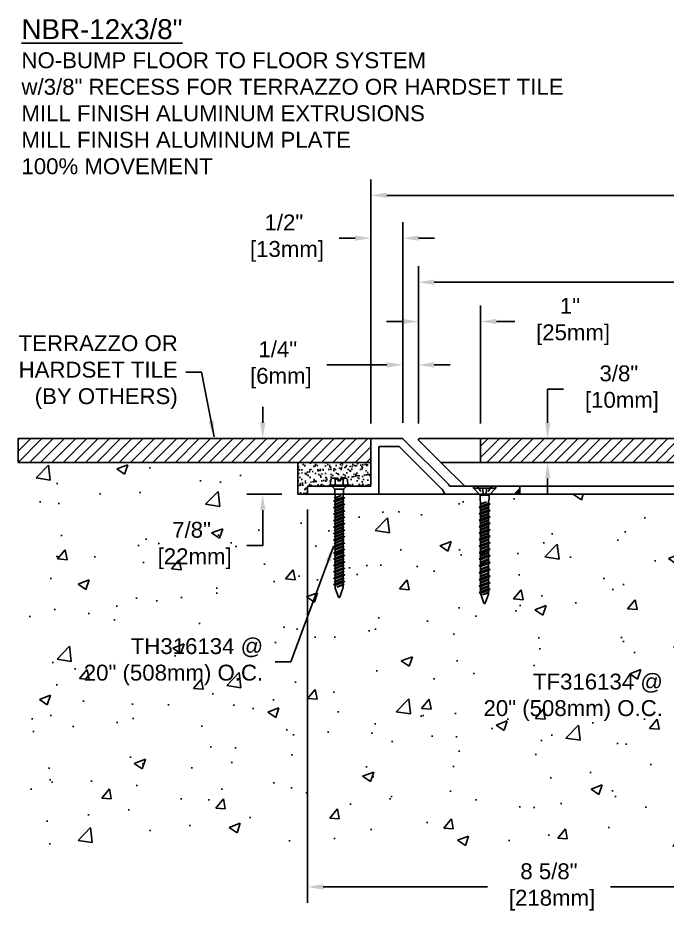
# Model space of a CAD drawing. Header units: inches. Extents: x -24.6 to 65.3, y 0.1 to 14.3.
# Drawn here: x -24.62 to -14.4, y 0.06 to 14.31 of the extents above; entities that cross this region are included whole.
import ezdxf

# ---------------------------------------------------------------- set-up
doc = ezdxf.new("R2010")
doc.units = ezdxf.units.IN
doc.header["$MEASUREMENT"] = 0
doc.linetypes.add('DASHED', pattern=[0.75, 0.5, -0.25])
for name, color, linetype in [('Anchors', 4, 'Continuous'), ('Conditions', 1, 'Continuous'), ('Dimensions', 3, 'Continuous'), ('TEXT', 2, 'Continuous')]:
    doc.layers.add(name, color=color, linetype=linetype)
doc.styles.add('ARIAL', font='arial.ttf')
doc.dimstyles.new('Arial', dxfattribs={"dimtxt": 0.25, "dimasz": 0.25, "dimexe": 0.25, "dimexo": 0.25, "dimgap": 0.25, "dimtad": 0, "dimtih": 1, "dimtoh": 1, "dimdec": 4, "dimzin": 3, "dimdsep": 46, "dimlunit": 4, "dimtxsty": 'ARIAL', "dimcen": 0.25, "dimadec": 0, "dimazin": 0, "dimtfac": 1, "dimtdec": 4, "dimtofl": 0, "dimtmove": 0, "dimatfit": 3, "dimfxl": 0, "dimfrac": 2, "dimtolj": 1, "dimtzin": 0, "dimarcsym": 0})

# ---------------------------------------------------------------- blocks, each defined once
blk = doc.blocks.new('*D18')
at = {"layer": 'Defpoints', "color": 0}
for p in [(-18.575, 10.847), (-18.575, 7.694), (-19.075, 7.684)]:
    blk.add_point(p, dxfattribs=at)
at = {"layer": 'Dimensions', "color": 0, "lineweight": -2}
for p, q in [((-19.075, 7.934), (-19.075, 11.097)), ((-18.575, 7.944), (-18.575, 11.097)), ((-19.325, 10.847), (-19.575, 10.847)), ((-18.325, 10.847), (-18.075, 10.847))]:
    blk.add_line(p, q, dxfattribs=at)
at = {"layer": 'Dimensions', "color": 0}
for points in [[(-19.325, 10.888), (-19.325, 10.805), (-19.075, 10.847)], [(-18.325, 10.888), (-18.325, 10.805), (-18.575, 10.847)]]:
    blk.add_solid(points, dxfattribs=at)
at = {"layer": 'Dimensions', "color": 0, "insert": (-20.444, 10.847), "char_height": 0.25, "attachment_point": 5, "style": 'ARIAL'}
blk.add_mtext('\\A1;1/2"\\P [13mm]', dxfattribs=at)
blk = doc.blocks.new('*D20')
at = {"layer": 'Defpoints', "color": 0}
for p in [(-19.075, 7.694), (-20.777, 6.819), (-20.225, 6.819)]:
    blk.add_point(p, dxfattribs=at)
at = {"layer": 'Dimensions', "color": 0, "lineweight": -2}
for p, q in [((-20.777, 7.944), (-20.777, 8.194)), ((-19.325, 7.694), (-21.027, 7.694)), ((-20.475, 6.819), (-21.027, 6.819)), ((-20.777, 6.569), (-20.777, 6.014)), ((-20.777, 6.014), (-21.027, 6.014))]:
    blk.add_line(p, q, dxfattribs=at)
at = {"layer": 'Dimensions', "color": 0}
for points in [[(-20.818, 7.944), (-20.735, 7.944), (-20.777, 7.694)], [(-20.818, 6.569), (-20.735, 6.569), (-20.777, 6.819)]]:
    blk.add_solid(points, dxfattribs=at)
at = {"layer": 'Dimensions', "color": 0, "insert": (-21.896, 6.014), "char_height": 0.25, "attachment_point": 5, "style": 'ARIAL'}
blk.add_mtext('\\A1;7/8"\\P [22mm]', dxfattribs=at)
blk = doc.blocks.new('*D21')
at = {"layer": 'Defpoints', "color": 0}
for p in [(-17.35, 7.694), (-16.295, 7.694), (-17.307, 7.319)]:
    blk.add_point(p, dxfattribs=at)
at = {"layer": 'Dimensions', "color": 0, "lineweight": -2}
for p, q in [((-16.295, 7.944), (-16.295, 8.474)), ((-16.295, 8.474), (-16.045, 8.474)), ((-17.1, 7.694), (-16.045, 7.694)), ((-17.057, 7.319), (-16.045, 7.319)), ((-16.295, 7.069), (-16.295, 6.819))]:
    blk.add_line(p, q, dxfattribs=at)
at = {"layer": 'Dimensions', "color": 0}
for points in [[(-16.336, 7.944), (-16.253, 7.944), (-16.295, 7.694)], [(-16.336, 7.069), (-16.253, 7.069), (-16.295, 7.319)]]:
    blk.add_solid(points, dxfattribs=at)
at = {"layer": 'Dimensions', "color": 0, "insert": (-15.175, 8.474), "char_height": 0.25, "attachment_point": 5, "style": 'ARIAL'}
blk.add_mtext('\\A1;3/8"\\P [10mm]', dxfattribs=at)
blk = doc.blocks.new('*D22')
at = {"layer": 'Defpoints', "color": 0}
for p in [(8.124, 11.519), (-19.075, 7.684), (8.124, 7.684)]:
    blk.add_point(p, dxfattribs=at)
at = {"layer": 'Dimensions', "color": 0, "lineweight": -2}
for p, q in [((-19.075, 7.934), (-19.075, 11.769)), ((8.124, 7.934), (8.124, 11.769)), ((-18.825, 11.519), (-6.448, 11.519)), ((7.874, 11.519), (-4.502, 11.519))]:
    blk.add_line(p, q, dxfattribs=at)
at = {"layer": 'Dimensions', "color": 0}
for points in [[(-18.825, 11.561), (-18.825, 11.477), (-19.075, 11.519)], [(7.874, 11.561), (7.874, 11.477), (8.124, 11.519)]]:
    blk.add_solid(points, dxfattribs=at)
at = {"layer": 'Dimensions', "color": 0, "insert": (-5.475, 11.519), "char_height": 0.25, "attachment_point": 5, "style": 'ARIAL'}
blk.add_mtext('\\A1;2\'-3 3/16"\\P [691mm]', dxfattribs=at)
blk = doc.blocks.new('A$C63CB1885')
for p, q in [((-0.176, 0), (-0.175, 0.018)), ((-0.176, 0), (0.176, 0)), ((-0.176, 0), (-0.07, -0.113)), ((-0.163, 0.029), (0.163, 0.029)), ((0.07, -0.113), (0.176, 0)), ((0.176, 0), (0.175, 0.018)), ((-0.07, -0.113), (0.07, -0.113)), ((-0.07, -0.113), (-0.07, -0.18)), ((0.07, -0.113), (0.07, -0.18)), ((-0.086, -0.302), (0.086, -0.251)), ((-0.074, -0.251), (0.032, -0.215)), ((-0.074, -0.251), (-0.062, -0.245)), ((-0.074, -0.251), (-0.062, -0.257)), ((-0.069, -0.189), (-0.063, -0.215)), ((-0.062, -0.245), (0.032, -0.215)), ((0.032, -0.215), (-0.062, -0.257)), ((-0.062, -0.225), (-0.062, -0.245)), ((0.062, -0.238), (-0.062, -0.289)), ((-0.062, -0.257), (-0.062, -0.289)), ((0.062, -0.264), (-0.062, -0.315)), ((0.062, -0.225), (0.062, -0.238)), ((0.086, -0.251), (0.062, -0.238)), ((0.086, -0.251), (0.062, -0.264)), ((0.062, -0.264), (0.062, -0.296)), ((0.069, -0.189), (0.063, -0.215)), ((-0.086, -0.302), (-0.062, -0.289)), ((-0.086, -0.302), (-0.062, -0.315)), ((-0.086, -0.403), (0.086, -0.353)), ((-0.086, -0.403), (-0.062, -0.391)), ((-0.086, -0.403), (-0.062, -0.416)), ((-0.074, -0.353), (0.074, -0.302)), ((-0.074, -0.353), (-0.062, -0.346)), ((-0.074, -0.353), (-0.062, -0.359)), ((-0.074, -0.454), (0.074, -0.403)), ((-0.062, -0.346), (0.062, -0.296)), ((0.062, -0.308), (-0.062, -0.359)), ((-0.062, -0.315), (-0.062, -0.346)), ((0.062, -0.34), (-0.062, -0.391)), ((-0.062, -0.359), (-0.062, -0.391)), ((0.062, -0.366), (-0.062, -0.416)), ((-0.062, -0.448), (0.062, -0.397)), ((0.062, -0.41), (-0.062, -0.46)), ((-0.062, -0.416), (-0.062, -0.448)), ((0.074, -0.302), (0.062, -0.296)), ((0.074, -0.302), (0.062, -0.308)), ((0.062, -0.308), (0.062, -0.34)), ((0.086, -0.353), (0.062, -0.34)), ((0.086, -0.353), (0.062, -0.366)), ((0.062, -0.366), (0.062, -0.397)), ((0.074, -0.403), (0.062, -0.397)), ((0.074, -0.403), (0.062, -0.41)), ((0.062, -0.41), (0.062, -0.441)), ((-0.086, -0.505), (0.086, -0.454)), ((-0.086, -0.505), (-0.062, -0.492)), ((-0.086, -0.505), (-0.062, -0.518)), ((-0.086, -0.607), (0.086, -0.556)), ((-0.074, -0.454), (-0.062, -0.448)), ((-0.074, -0.454), (-0.062, -0.46)), ((-0.074, -0.556), (0.074, -0.505)), ((-0.074, -0.556), (-0.062, -0.55)), ((-0.074, -0.556), (-0.062, -0.562)), ((0.062, -0.441), (-0.062, -0.492)), ((-0.062, -0.46), (-0.062, -0.492)), ((0.062, -0.467), (-0.062, -0.518)), ((-0.062, -0.55), (0.062, -0.499)), ((0.062, -0.511), (-0.062, -0.562)), ((-0.062, -0.518), (-0.062, -0.55)), ((0.062, -0.543), (-0.062, -0.594)), ((-0.062, -0.562), (-0.062, -0.594)), ((0.062, -0.569), (-0.062, -0.619)), ((0.086, -0.454), (0.062, -0.441)), ((0.086, -0.454), (0.062, -0.467)), ((0.062, -0.467), (0.062, -0.499)), ((0.074, -0.505), (0.062, -0.499)), ((0.074, -0.505), (0.062, -0.511)), ((0.062, -0.511), (0.062, -0.543)), ((0.086, -0.556), (0.062, -0.543)), ((0.086, -0.556), (0.062, -0.569)), ((0.062, -0.569), (0.062, -0.6)), ((-0.086, -0.607), (-0.062, -0.594)), ((-0.086, -0.607), (-0.062, -0.619)), ((-0.086, -0.708), (0.086, -0.657)), ((-0.086, -0.708), (-0.062, -0.695)), ((-0.086, -0.708), (-0.062, -0.721)), ((-0.074, -0.657), (0.074, -0.607)), ((-0.074, -0.657), (-0.062, -0.651)), ((-0.074, -0.657), (-0.062, -0.664)), ((-0.074, -0.759), (0.074, -0.708)), ((-0.062, -0.651), (0.062, -0.6)), ((0.062, -0.613), (-0.062, -0.664)), ((-0.062, -0.619), (-0.062, -0.651)), ((0.062, -0.644), (-0.062, -0.695)), ((-0.062, -0.664), (-0.062, -0.695)), ((0.062, -0.67), (-0.062, -0.721)), ((-0.062, -0.753), (0.062, -0.702)), ((0.074, -0.607), (0.062, -0.6)), ((0.074, -0.607), (0.062, -0.613)), ((0.062, -0.613), (0.062, -0.644)), ((0.086, -0.657), (0.062, -0.644)), ((0.086, -0.657), (0.062, -0.67)), ((0.062, -0.67), (0.062, -0.702)), ((0.074, -0.708), (0.062, -0.702)), ((0.074, -0.708), (0.062, -0.714)), ((-0.086, -0.81), (0.086, -0.759)), ((-0.086, -0.81), (-0.062, -0.797)), ((-0.086, -0.81), (-0.062, -0.823)), ((-0.074, -0.759), (-0.062, -0.753)), ((-0.074, -0.759), (-0.062, -0.765)), ((-0.074, -0.86), (0.074, -0.81)), ((-0.074, -0.86), (-0.062, -0.854)), ((0.062, -0.714), (-0.062, -0.765)), ((-0.062, -0.721), (-0.062, -0.753)), ((0.062, -0.746), (-0.062, -0.797)), ((-0.062, -0.765), (-0.062, -0.797)), ((0.062, -0.772), (-0.062, -0.823)), ((-0.062, -0.854), (0.062, -0.804)), ((0.062, -0.816), (-0.062, -0.867)), ((-0.062, -0.823), (-0.062, -0.854)), ((0.062, -0.848), (-0.062, -0.898)), ((0.062, -0.714), (0.062, -0.746)), ((0.086, -0.759), (0.062, -0.746)), ((0.086, -0.759), (0.062, -0.772)), ((0.062, -0.772), (0.062, -0.804)), ((0.074, -0.81), (0.062, -0.804)), ((0.074, -0.81), (0.062, -0.816)), ((0.062, -0.816), (0.062, -0.848)), ((0.086, -0.86), (0.062, -0.848)), ((-0.086, -0.911), (0.086, -0.86)), ((-0.086, -0.911), (-0.062, -0.898)), ((-0.086, -0.911), (-0.062, -0.924)), ((-0.086, -1.013), (0.086, -0.962)), ((-0.074, -0.86), (-0.062, -0.867)), ((-0.074, -0.962), (0.074, -0.911)), ((-0.074, -0.962), (-0.062, -0.956)), ((-0.074, -0.962), (-0.062, -0.968)), ((-0.062, -0.867), (-0.062, -0.898)), ((0.062, -0.873), (-0.062, -0.924)), ((-0.062, -0.956), (0.062, -0.905)), ((0.062, -0.917), (-0.062, -0.968)), ((-0.062, -0.924), (-0.062, -0.956)), ((0.062, -0.949), (-0.062, -1)), ((-0.062, -0.968), (-0.062, -1)), ((0.062, -0.975), (-0.062, -1.026)), ((0.086, -0.86), (0.062, -0.873)), ((0.062, -0.873), (0.062, -0.905)), ((0.074, -0.911), (0.062, -0.905)), ((0.074, -0.911), (0.062, -0.917)), ((0.062, -0.917), (0.062, -0.949)), ((0.086, -0.962), (0.062, -0.949)), ((0.086, -0.962), (0.062, -0.975)), ((0.062, -0.975), (0.062, -1.007)), ((-0.086, -1.013), (-0.062, -1)), ((-0.086, -1.013), (-0.062, -1.026)), ((-0.086, -1.114), (0.086, -1.064)), ((-0.086, -1.114), (-0.062, -1.101)), ((-0.086, -1.114), (-0.062, -1.127)), ((-0.074, -1.064), (0.074, -1.013)), ((-0.074, -1.064), (-0.062, -1.057)), ((-0.074, -1.064), (-0.062, -1.07)), ((-0.074, -1.171), (0.074, -1.121)), ((-0.062, -1.057), (0.062, -1.007)), ((0.062, -1.019), (-0.062, -1.07)), ((-0.062, -1.026), (-0.062, -1.057)), ((0.062, -1.051), (-0.062, -1.101)), ((-0.062, -1.07), (-0.062, -1.101)), ((0.062, -1.077), (-0.062, -1.127)), ((-0.062, -1.165), (0.062, -1.115)), ((0.062, -1.127), (-0.062, -1.178)), ((-0.062, -1.127), (-0.062, -1.165)), ((0.074, -1.013), (0.062, -1.007)), ((0.074, -1.013), (0.062, -1.019)), ((0.062, -1.019), (0.062, -1.051)), ((0.086, -1.064), (0.062, -1.051)), ((0.086, -1.064), (0.062, -1.077)), ((0.062, -1.077), (0.062, -1.115)), ((0.074, -1.121), (0.062, -1.115)), ((0.074, -1.121), (0.062, -1.127)), ((0.062, -1.127), (0.062, -1.159)), ((-0.086, -1.222), (0.086, -1.171)), ((-0.086, -1.222), (-0.062, -1.209)), ((-0.086, -1.222), (-0.062, -1.235)), ((-0.086, -1.332), (0.086, -1.282)), ((-0.074, -1.171), (-0.062, -1.165)), ((-0.074, -1.171), (-0.062, -1.178)), ((-0.074, -1.282), (0.074, -1.231)), ((-0.074, -1.282), (-0.062, -1.275)), ((-0.074, -1.282), (-0.062, -1.288)), ((0.062, -1.159), (-0.062, -1.209)), ((-0.062, -1.178), (-0.062, -1.209)), ((0.062, -1.184), (-0.062, -1.235)), ((-0.062, -1.275), (0.062, -1.225)), ((-0.062, -1.235), (-0.062, -1.275)), ((0.062, -1.237), (-0.062, -1.288)), ((0.062, -1.269), (-0.062, -1.319)), ((0.086, -1.171), (0.062, -1.159)), ((0.086, -1.171), (0.062, -1.184)), ((0.062, -1.184), (0.062, -1.225)), ((0.074, -1.231), (0.062, -1.225)), ((0.074, -1.231), (0.062, -1.237)), ((0.062, -1.237), (0.062, -1.269)), ((0.086, -1.282), (0.062, -1.269)), ((0.086, -1.282), (0.062, -1.295)), ((-0.086, -1.332), (-0.062, -1.319)), ((-0.086, -1.332), (-0.062, -1.345)), ((-0.086, -1.438), (0.086, -1.387)), ((-0.074, -1.387), (0.074, -1.336)), ((-0.074, -1.387), (-0.062, -1.381)), ((-0.074, -1.387), (-0.062, -1.393)), ((-0.062, -1.288), (-0.062, -1.319)), ((0.062, -1.295), (-0.062, -1.345)), ((-0.062, -1.381), (0.062, -1.33)), ((0.062, -1.343), (-0.062, -1.393)), ((-0.062, -1.345), (-0.062, -1.381)), ((0.062, -1.374), (-0.062, -1.425)), ((-0.062, -1.393), (-0.062, -1.425)), ((0.062, -1.4), (-0.062, -1.451)), ((0.062, -1.295), (0.062, -1.33)), ((0.074, -1.336), (0.062, -1.33)), ((0.074, -1.336), (0.062, -1.343)), ((0.062, -1.343), (0.062, -1.374)), ((0.086, -1.387), (0.062, -1.374)), ((0.086, -1.387), (0.062, -1.4)), ((0.062, -1.4), (0.062, -1.433)), ((-0.086, -1.438), (-0.062, -1.425)), ((-0.086, -1.438), (-0.062, -1.451)), ((-0.086, -1.54), (0.086, -1.489)), ((-0.086, -1.54), (-0.062, -1.527)), ((-0.086, -1.54), (-0.062, -1.553)), ((-0.074, -1.489), (0.074, -1.439)), ((-0.074, -1.489), (-0.062, -1.483)), ((-0.074, -1.489), (-0.062, -1.496)), ((-0.074, -1.592), (0.074, -1.541)), ((-0.062, -1.483), (0.062, -1.433)), ((0.062, -1.445), (-0.062, -1.496)), ((-0.062, -1.451), (-0.062, -1.483)), ((0.062, -1.477), (-0.062, -1.527)), ((-0.062, -1.496), (-0.062, -1.527)), ((0.062, -1.502), (-0.062, -1.553)), ((-0.062, -1.586), (0.062, -1.535)), ((0.062, -1.547), (-0.062, -1.598)), ((-0.062, -1.553), (-0.062, -1.586)), ((0.074, -1.439), (0.062, -1.433)), ((0.074, -1.439), (0.062, -1.445)), ((0.062, -1.445), (0.062, -1.477)), ((0.086, -1.489), (0.062, -1.477)), ((0.086, -1.489), (0.062, -1.502)), ((0.062, -1.502), (0.062, -1.535)), ((0.074, -1.541), (0.062, -1.535)), ((0.074, -1.541), (0.062, -1.547)), ((0.062, -1.547), (0.062, -1.579)), ((-0.086, -1.643), (0.086, -1.592)), ((-0.086, -1.643), (-0.062, -1.63)), ((-0.086, -1.643), (-0.062, -1.655)), ((-0.074, -1.592), (-0.062, -1.586)), ((-0.074, -1.592), (-0.062, -1.598)), ((0.062, -1.579), (-0.062, -1.63)), ((-0.062, -1.598), (-0.062, -1.63)), ((0.062, -1.605), (-0.062, -1.655)), ((-0.06, -1.668), (-0.01, -1.81)), ((-0.034, -1.679), (0.062, -1.636)), ((-0.034, -1.679), (0.074, -1.643)), ((0.062, -1.649), (-0.034, -1.679)), ((0.06, -1.668), (0.01, -1.81)), ((0.086, -1.592), (0.062, -1.579)), ((0.086, -1.592), (0.062, -1.605)), ((0.062, -1.605), (0.062, -1.652)), ((0.074, -1.643), (0.062, -1.636)), ((0.074, -1.643), (0.062, -1.649))]:
    blk.add_line(p, q)
at = {"linetype": 'DASHED', "ltscale": 0.025}
for p, q in [((-0.113, 0.029), (-0.024, -0.106)), ((-0.024, -0.106), (-0.031, 0.028)), ((0.024, -0.106), (0.031, 0.029)), ((0.112, 0.029), (0.024, -0.106)), ((-0.024, -0.106), (0.024, -0.106))]:
    blk.add_line(p, q, dxfattribs=at)
for centre, radius, start, end in [((-0.163, 0.017), 0.0112, 90, 175), ((0.163, 0.017), 0.0112, 5, 90), ((-0.023, -0.18), 0.0465, 180, 191.9357), ((-0.109, -0.225), 0.0465, 0, 11.9357), ((0.109, -0.225), 0.0465, 168.0643, 180), ((0.023, -0.18), 0.0465, 348.0643, 0), ((-0.016, -1.652), 0.0465, 183.9476, 199.3058), ((0.016, -1.652), 0.0465, 340.6942, 0), ((0, -1.806), 0.0106, 204.1001, 335.8999)]:
    blk.add_arc(centre, radius, start, end)
blk = doc.blocks.new('TF316134')
blk.add_blockref('A$C63CB1885', (0, -0.0285))
blk = doc.blocks.new('TH316134')
for p, q in [((-0.157, 0.019), (0.157, 0.019)), ((-0.157, 0), (-0.157, 0.019)), ((-0.157, 0), (0.157, 0)), ((-0.135, 0.029), (-0.129, 0.1)), ((-0.115, 0), (-0.07, -0.045)), ((-0.097, 0.127), (-0.027, 0.127)), ((-0.065, 0.019), (-0.065, 0.1)), ((-0.023, 0.083), (-0.027, 0.127)), ((-0.023, 0.083), (0.023, 0.083)), ((0.023, 0.083), (0.027, 0.127)), ((0.027, 0.127), (0.097, 0.127)), ((0.064, 0.019), (0.064, 0.1)), ((0.115, 0), (0.07, -0.045)), ((0.135, 0.029), (0.129, 0.1)), ((0.157, 0.019), (0.157, 0)), ((-0.086, -0.234), (0.086, -0.184)), ((-0.074, -0.184), (0.032, -0.147)), ((-0.074, -0.285), (0.074, -0.234)), ((0.032, -0.147), (-0.062, -0.19)), ((-0.062, -0.177), (0.032, -0.147)), ((0.062, -0.171), (-0.062, -0.221)), ((0.062, -0.197), (-0.062, -0.247)), ((-0.062, -0.279), (0.062, -0.228)), ((0.062, -0.241), (-0.062, -0.291)), ((0.062, -0.272), (-0.062, -0.323)), ((-0.086, -0.336), (0.086, -0.285)), ((-0.086, -0.437), (0.086, -0.387)), ((-0.074, -0.387), (0.074, -0.336)), ((0.062, -0.298), (-0.062, -0.349)), ((-0.062, -0.381), (0.062, -0.33)), ((0.062, -0.342), (-0.062, -0.393)), ((0.062, -0.374), (-0.062, -0.425)), ((0.062, -0.4), (-0.062, -0.45)), ((-0.086, -0.539), (0.086, -0.488)), ((-0.074, -0.488), (0.074, -0.437)), ((-0.074, -0.59), (0.074, -0.539)), ((-0.062, -0.482), (0.062, -0.431)), ((0.062, -0.444), (-0.062, -0.494)), ((0.062, -0.475), (-0.062, -0.526)), ((0.062, -0.501), (-0.062, -0.552)), ((-0.062, -0.584), (0.062, -0.533)), ((0.062, -0.545), (-0.062, -0.596)), ((-0.086, -0.641), (0.086, -0.59)), ((-0.086, -0.742), (0.086, -0.691)), ((-0.074, -0.691), (0.074, -0.641)), ((0.062, -0.577), (-0.062, -0.628)), ((0.062, -0.603), (-0.062, -0.654)), ((-0.062, -0.685), (0.062, -0.634)), ((0.062, -0.647), (-0.062, -0.698)), ((0.062, -0.678), (-0.062, -0.729)), ((0.062, -0.704), (-0.062, -0.755)), ((-0.086, -0.844), (0.086, -0.793)), ((-0.074, -0.793), (0.074, -0.742)), ((-0.074, -0.895), (0.074, -0.844)), ((-0.062, -0.787), (0.062, -0.736)), ((0.062, -0.748), (-0.062, -0.799)), ((0.062, -0.78), (-0.062, -0.831)), ((0.062, -0.806), (-0.062, -0.857)), ((-0.062, -0.888), (0.062, -0.838)), ((0.062, -0.85), (-0.062, -0.901)), ((-0.086, -0.945), (0.086, -0.895)), ((-0.086, -1.047), (0.086, -0.996)), ((-0.074, -0.996), (0.074, -0.945)), ((0.062, -0.882), (-0.062, -0.932)), ((0.062, -0.907), (-0.062, -0.958)), ((-0.062, -0.99), (0.062, -0.939)), ((0.062, -0.951), (-0.062, -1.002)), ((0.062, -0.983), (-0.062, -1.034)), ((-0.086, -1.141), (0.086, -1.09)), ((-0.074, -1.09), (0.074, -1.039)), ((0.062, -1.009), (-0.062, -1.06)), ((-0.062, -1.084), (0.062, -1.033)), ((0.062, -1.045), (-0.062, -1.096)), ((0.062, -1.077), (-0.062, -1.128)), ((0.062, -1.103), (-0.062, -1.154)), ((-0.062, -1.185), (0.062, -1.134)), ((-0.086, -1.242), (0.086, -1.191)), ((-0.074, -1.191), (0.074, -1.141)), ((-0.074, -1.293), (0.074, -1.242)), ((0.062, -1.147), (-0.062, -1.198)), ((0.062, -1.178), (-0.062, -1.229)), ((0.062, -1.204), (-0.062, -1.255)), ((-0.062, -1.287), (0.062, -1.236)), ((0.062, -1.248), (-0.062, -1.299)), ((0.062, -1.28), (-0.062, -1.331)), ((-0.086, -1.344), (0.086, -1.293)), ((-0.086, -1.445), (0.086, -1.395)), ((-0.074, -1.395), (0.074, -1.344)), ((0.062, -1.306), (-0.062, -1.357)), ((-0.062, -1.388), (0.062, -1.338)), ((0.062, -1.35), (-0.062, -1.401)), ((0.062, -1.382), (-0.062, -1.432)), ((0.062, -1.407), (-0.062, -1.458)), ((-0.086, -1.547), (0.086, -1.496)), ((-0.074, -1.496), (0.074, -1.445)), ((-0.062, -1.49), (0.062, -1.439)), ((0.062, -1.451), (-0.062, -1.502)), ((0.062, -1.483), (-0.062, -1.534)), ((0.062, -1.509), (-0.062, -1.56)), ((-0.034, -1.584), (0.062, -1.541)), ((-0.034, -1.584), (0.074, -1.547)), ((0.062, -1.553), (-0.034, -1.584))]:
    blk.add_line(p, q)
blk.add_lwpolyline([(0.07, -0.045), (-0.07, -0.045), (-0.07, -0.112, 0.052126), (-0.069, -0.122), (-0.063, -0.148, -0.052126), (-0.062, -0.157), (-0.062, -0.177), (-0.074, -0.184), (-0.062, -0.19), (-0.062, -0.221), (-0.086, -0.234), (-0.062, -0.247), (-0.062, -0.279), (-0.074, -0.285), (-0.062, -0.291), (-0.062, -0.323), (-0.086, -0.336), (-0.062, -0.349), (-0.062, -0.381), (-0.074, -0.387), (-0.062, -0.393), (-0.062, -0.425), (-0.086, -0.437), (-0.062, -0.45), (-0.062, -0.482), (-0.074, -0.488), (-0.062, -0.494), (-0.062, -0.526), (-0.086, -0.539), (-0.062, -0.552), (-0.062, -0.584), (-0.074, -0.59), (-0.062, -0.596), (-0.062, -0.628), (-0.086, -0.641), (-0.062, -0.654), (-0.062, -0.685), (-0.074, -0.691), (-0.062, -0.698), (-0.062, -0.729), (-0.086, -0.742), (-0.062, -0.755), (-0.062, -0.787), (-0.074, -0.793), (-0.062, -0.799), (-0.062, -0.831), (-0.086, -0.844), (-0.062, -0.857), (-0.062, -0.888), (-0.074, -0.895), (-0.062, -0.901), (-0.062, -0.932), (-0.086, -0.945), (-0.062, -0.958), (-0.062, -0.99), (-0.074, -0.996), (-0.062, -1.002), (-0.062, -1.034), (-0.086, -1.047), (-0.062, -1.06), (-0.062, -1.084), (-0.074, -1.09), (-0.062, -1.096), (-0.062, -1.128), (-0.086, -1.141), (-0.062, -1.154), (-0.062, -1.185), (-0.074, -1.191), (-0.062, -1.198), (-0.062, -1.229), (-0.086, -1.242), (-0.062, -1.255), (-0.062, -1.287), (-0.074, -1.293), (-0.062, -1.299), (-0.062, -1.331), (-0.086, -1.344), (-0.062, -1.357), (-0.062, -1.388), (-0.074, -1.395), (-0.062, -1.401), (-0.062, -1.432), (-0.086, -1.445), (-0.062, -1.458), (-0.062, -1.49), (-0.074, -1.496), (-0.062, -1.502), (-0.062, -1.534), (-0.086, -1.547), (-0.062, -1.56), (-0.062, -1.586, 0.084437), (-0.06, -1.601), (-0.01, -1.744, 0.648167), (0.01, -1.744), (0.06, -1.601, 0.084437), (0.062, -1.586), (0.062, -1.553), (0.074, -1.547), (0.062, -1.541), (0.062, -1.509), (0.086, -1.496), (0.062, -1.483), (0.062, -1.451), (0.074, -1.445), (0.062, -1.439), (0.062, -1.407), (0.086, -1.395), (0.062, -1.382), (0.062, -1.35), (0.074, -1.344), (0.062, -1.338), (0.062, -1.306), (0.086, -1.293), (0.062, -1.28), (0.062, -1.248), (0.074, -1.242), (0.062, -1.236), (0.062, -1.204), (0.086, -1.191), (0.062, -1.178), (0.062, -1.147), (0.074, -1.141), (0.062, -1.134), (0.062, -1.103), (0.086, -1.09), (0.062, -1.077), (0.062, -1.045), (0.074, -1.039), (0.062, -1.033), (0.062, -1.009), (0.086, -0.996), (0.062, -0.983), (0.062, -0.951), (0.074, -0.945), (0.062, -0.939), (0.062, -0.907), (0.086, -0.895), (0.062, -0.882), (0.062, -0.85), (0.074, -0.844), (0.062, -0.838), (0.062, -0.806), (0.086, -0.793), (0.062, -0.78), (0.062, -0.748), (0.074, -0.742), (0.062, -0.736), (0.062, -0.704), (0.086, -0.691), (0.062, -0.678), (0.062, -0.647), (0.074, -0.641), (0.062, -0.634), (0.062, -0.603), (0.086, -0.59), (0.062, -0.577), (0.062, -0.545), (0.074, -0.539), (0.062, -0.533), (0.062, -0.501), (0.086, -0.488), (0.062, -0.475), (0.062, -0.444), (0.074, -0.437), (0.062, -0.431), (0.062, -0.4), (0.086, -0.387), (0.062, -0.374), (0.062, -0.342), (0.074, -0.336), (0.062, -0.33), (0.062, -0.298), (0.086, -0.285), (0.062, -0.272), (0.062, -0.241), (0.074, -0.234), (0.062, -0.228), (0.062, -0.197), (0.086, -0.184), (0.062, -0.171), (0.062, -0.157, -0.052126), (0.063, -0.148), (0.069, -0.122, 0.052126), (0.07, -0.112)], format="xyb", close=True)
for centre, radius, start, end in [((-0.146, 0.03), 0.0112, 270, 355), ((-0.097, 0.095), 0.0327, 9.285, 170.715), ((0, 0.038), 0.0896, 107.4215, 136.0407), ((0, 0.038), 0.0896, 43.9593, 72.5785), ((0.097, 0.095), 0.0327, 9.285, 170.715), ((0.146, 0.03), 0.0112, 185, 270)]:
    blk.add_arc(centre, radius, start, end)
blk = doc.blocks.new('NB703')
at = {"linetype": 'Continuous', "flags": 128}
blk.add_lwpolyline([(-0.552, 0), (0.553, 0, 0.414214), (0.563, 0.01), (0.563, 0.74, -0.414214), (0.573, 0.75), (0.882, 0.75, -0.198912), (0.889, 0.747), (1.555, 0.08, -0.065543), (1.557, 0.078), (1.599, 0.005, 0.267949), (1.608, 0), (2.686, 0, 0.198912), (2.693, 0.003), (2.78, 0.09), (2.78, 0.115, 0.414214), (2.77, 0.125), (1.68, 0.125, -0.267949), (1.671, 0.13), (1.657, 0.155, 0.065543), (1.655, 0.157), (0.94, 0.872, 0.198912), (0.933, 0.875), (0.447, 0.875, 0.414214), (0.437, 0.865), (0.437, 0.135, -0.414214), (0.428, 0.125), (-0.552, 0.125, 0.414214), (-0.562, 0.115), (-0.562, 0.01, 0.414214)], format="xyb", close=True, dxfattribs=at)
blk = doc.blocks.new('NB7375')
at = {"linetype": 'Continuous', "flags": 128}
blk.add_lwpolyline([(-0.302, 0.375, 0.414214), (-0.317, 0.36), (-0.317, 0.015, 0.414214), (-0.302, 0), (0.302, 0, 0.198912), (0.312, 0.004), (0.658, 0.349, 0.668179), (0.647, 0.375)], format="xyb", close=True, dxfattribs=at)
blk = doc.blocks.new('*D25')
at = {"layer": 'Defpoints', "color": 0}
for p in [(-18.329, 8.853), (-18.575, 7.694), (-18.329, 7.679)]:
    blk.add_point(p, dxfattribs=at)
at = {"layer": 'Dimensions', "color": 0, "lineweight": -2}
for p, q in [((-18.575, 7.944), (-18.575, 9.103)), ((-18.329, 7.929), (-18.329, 9.103)), ((-18.825, 8.853), (-19.768, 8.853)), ((-18.079, 8.853), (-17.829, 8.853))]:
    blk.add_line(p, q, dxfattribs=at)
at = {"layer": 'Dimensions', "color": 0}
for points in [[(-18.825, 8.895), (-18.825, 8.811), (-18.575, 8.853)], [(-18.079, 8.895), (-18.079, 8.811), (-18.329, 8.853)]]:
    blk.add_solid(points, dxfattribs=at)
at = {"layer": 'Dimensions', "color": 0, "insert": (-20.54, 8.853), "char_height": 0.25, "attachment_point": 5, "style": 'ARIAL'}
blk.add_mtext('\\A1;1/4"\\P [6mm]', dxfattribs=at)
blk = doc.blocks.new('*D26')
at = {"layer": 'Defpoints', "color": 0}
for p in [(-20.075, 6.829), (-11.475, 1.28), (-11.475, 0.644)]:
    blk.add_point(p, dxfattribs=at)
at = {"layer": 'Dimensions', "color": 0, "lineweight": -2}
for p, q in [((-20.075, 6.579), (-20.075, 0.394)), ((-11.475, 1.03), (-11.475, 0.394)), ((-19.825, 0.644), (-17.242, 0.644)), ((-11.725, 0.644), (-15.309, 0.644))]:
    blk.add_line(p, q, dxfattribs=at)
at = {"layer": 'Dimensions', "color": 0}
for points in [[(-19.825, 0.686), (-19.825, 0.603), (-20.075, 0.644)], [(-11.725, 0.686), (-11.725, 0.603), (-11.475, 0.644)]]:
    blk.add_solid(points, dxfattribs=at)
at = {"layer": 'Dimensions', "color": 0, "insert": (-16.275, 0.644), "char_height": 0.25, "attachment_point": 5, "style": 'ARIAL'}
blk.add_mtext('\\A1;8 5/8"\\P [218mm]', dxfattribs=at)
blk = doc.blocks.new('*D27')
at = {"layer": 'Defpoints', "color": 0}
for p in [(-18.329, 9.536), (-18.329, 7.679), (-17.35, 7.679)]:
    blk.add_point(p, dxfattribs=at)
at = {"layer": 'Dimensions', "color": 0, "lineweight": -2}
for p, q in [((-18.329, 7.929), (-18.329, 9.786)), ((-17.35, 7.929), (-17.35, 9.786)), ((-18.579, 9.536), (-18.829, 9.536)), ((-17.1, 9.536), (-16.814, 9.536))]:
    blk.add_line(p, q, dxfattribs=at)
at = {"layer": 'Dimensions', "color": 0}
for points in [[(-18.579, 9.577), (-18.579, 9.494), (-18.329, 9.536)], [(-17.1, 9.577), (-17.1, 9.494), (-17.35, 9.536)]]:
    blk.add_solid(points, dxfattribs=at)
at = {"layer": 'Dimensions', "color": 0, "insert": (-15.944, 9.536), "char_height": 0.25, "attachment_point": 5, "style": 'ARIAL'}
blk.add_mtext('\\A1;1"\\P [25mm]', dxfattribs=at)
blk = doc.blocks.new('*D28')
at = {"layer": 'Defpoints', "color": 0}
for p in [(-18.329, 10.153), (-18.329, 7.679), (7.379, 7.679)]:
    blk.add_point(p, dxfattribs=at)
at = {"layer": 'Dimensions', "color": 0, "lineweight": -2}
for p, q in [((-18.329, 7.929), (-18.329, 10.403)), ((7.379, 7.929), (7.379, 10.403)), ((-18.079, 10.153), (-6.545, 10.153)), ((7.129, 10.153), (-4.405, 10.153))]:
    blk.add_line(p, q, dxfattribs=at)
at = {"layer": 'Dimensions', "color": 0}
for points in [[(-18.079, 10.195), (-18.079, 10.112), (-18.329, 10.153)], [(7.129, 10.195), (7.129, 10.112), (7.379, 10.153)]]:
    blk.add_solid(points, dxfattribs=at)
at = {"layer": 'Dimensions', "color": 0, "insert": (-5.475, 10.153), "char_height": 0.25, "attachment_point": 5, "style": 'ARIAL'}
blk.add_mtext('\\A1;2\'-1 11/16"\\P [653mm]', dxfattribs=at)
blk = doc.blocks.new('Weld')
h = blk.add_hatch(color=253)
edge = h.paths.add_edge_path()
edge.add_line((0.094, 0), (0.094, 0.094))
edge.add_arc((0.084, 0.094), 0.01, -45, 0, ccw=False)
edge.add_line((0.091, 0.087), (0.018, 0.013))
edge.add_arc((0.093, 0.216), 0.216, 249.6425, 269.6311)
edge.add_line((0.091, 0), (0.094, 0))
at = {"color": 253}
blk.add_arc((0.093, 0.216), 0.216, 249.6425, 270.3689, dxfattribs=at)

msp = doc.modelspace()

# ---------------------------------------------------------------- hatches: boundary and pattern name
at = {"layer": 'Conditions'}
h = msp.add_hatch(dxfattribs=at)
h.set_pattern_fill('ANSI31', color=256, style=0)
h.set_pattern_definition([(45, (-6.94989, 4.48751), (-0.08838835, 0.08838835), [])])
h.paths.add_polyline_path([(-19.07489, 7.68427), (-19.07489, 7.69427), (-24.62452, 7.69427), (-24.62452, 7.31927), (-19.07489, 7.31927)])
h = msp.add_hatch(dxfattribs=at)
h.set_pattern_fill('ANSI31', color=256, style=0)
h.paths.add_polyline_path([(6.39985, 7.69427), (-17.35025, 7.69427), (-17.35025, 7.31927), (6.39985, 7.31927)])
h = msp.add_hatch(dxfattribs=at)
h.set_pattern_fill('AR-CONC', color=256, scale=0.25, style=0)
h.paths.add_polyline_path([(-12.376, 5.26139), (-12.39798, 5.27323), (-12.37387, 5.28621), (-12.37387, 5.31779), (-12.38543, 5.32401), (-12.37388, 5.33022), (-12.37388, 5.36251), (-12.39798, 5.37549), (-12.37388, 5.38846), (-12.37388, 5.42006), (-12.38543, 5.42627), (-12.37388, 5.43248), (-12.37389, 5.46478), (-12.39798, 5.47775), (-12.37389, 5.49072), (-12.37389, 5.5224), (-12.37397, 5.52237), (-12.38543, 5.52853), (-12.37389, 5.53474), (-12.37389, 5.57041), (-12.39798, 5.58338), (-12.3739, 5.59635), (-12.3739, 5.62803), (-12.37397, 5.628), (-12.38543, 5.63416), (-12.3739, 5.64037), (-12.3739, 5.68055), (-12.39798, 5.69351), (-12.3739, 5.70647), (-12.37391, 5.73815), (-12.37397, 5.73813), (-12.38543, 5.74429), (-12.37391, 5.75049), (-12.37391, 5.78843), (-12.39798, 5.80139), (-12.37391, 5.81435), (-12.37392, 5.84603), (-12.37397, 5.84601), (-12.38543, 5.85217), (-12.37392, 5.85836), (-12.37392, 5.89), (-12.39798, 5.90295), (-12.37392, 5.91591), (-12.37392, 5.94759), (-12.37397, 5.94757), (-12.38543, 5.95373), (-12.37392, 5.95992), (-12.37393, 5.99157), (-12.39798, 6.00452), (-12.37393, 6.01747), (-12.37393, 6.04915), (-12.37397, 6.04913), (-12.38543, 6.0553), (-12.37393, 6.06148), (-12.37393, 6.09313), (-12.39798, 6.10608), (-12.37394, 6.11902), (-12.37394, 6.15071), (-12.37397, 6.1507), (-12.38543, 6.15686), (-12.37394, 6.16304), (-12.37394, 6.1947), (-12.39798, 6.20764), (-12.37394, 6.22058), (-12.37395, 6.25227), (-12.37397, 6.25226), (-12.38543, 6.25842), (-12.37395, 6.2646), (-12.37395, 6.29627), (-12.39798, 6.3092), (-12.37395, 6.32214), (-12.37395, 6.35383), (-12.37397, 6.35382), (-12.38543, 6.35998), (-12.37396, 6.36616), (-12.37396, 6.39783), (-12.39798, 6.41077), (-12.37396, 6.4237), (-12.37396, 6.45539), (-12.37397, 6.45538), (-12.38543, 6.46155), (-12.37396, 6.46771), (-12.37397, 6.4994), (-12.39798, 6.51233), (-12.37397, 6.52526), (-12.37397, 6.55695), (-12.38543, 6.56311), (-12.37397, 6.56927), (-12.37397, 6.60097), (-12.39798, 6.61389), (-12.37398, 6.62682), (-12.37398, 6.65851), (-12.38543, 6.66467), (-12.38041, 6.66737, 0.27305065), (-12.37609, 6.71444, -0.0696153), (-12.38048, 6.72655), (-12.37398, 6.69583), (-12.37398, 6.67083), (-12.27964, 6.70112), (-12.37398, 6.65851), (-12.37398, 6.62682), (-12.24948, 6.6776), (-12.24948, 6.69583), (-12.24299, 6.72655, 0.05212645), (-12.24198, 6.73617), (-12.24198, 6.80327), (-12.38148, 6.80327), (-12.38148, 6.73617, 0.128787), (-12.37937, 6.7127, -0.0696153), (-12.37499, 6.70058), (-12.38148, 6.73131), (-12.38148, 6.80327), (-12.39663, 6.81927), (-17.20246, 6.81927), (-17.21761, 6.80327), (-17.21761, 6.73131), (-17.2241, 6.70058, 0.13295553), (-17.22274, 6.67632), (-17.20111, 6.66467), (-17.22511, 6.65175), (-17.22511, 6.62005), (-17.21366, 6.61389), (-17.22511, 6.60773), (-17.22511, 6.57603), (-17.20111, 6.56311), (-17.22511, 6.55018), (-17.22511, 6.51849), (-17.21366, 6.51233), (-17.22511, 6.50616), (-17.22511, 6.47447), (-17.20111, 6.46155), (-17.22511, 6.44862), (-17.22511, 6.41693), (-17.21366, 6.41077), (-17.22511, 6.4046), (-17.22511, 6.37291), (-17.20111, 6.35998), (-17.22511, 6.34706), (-17.22511, 6.31537), (-17.21366, 6.3092), (-17.22511, 6.30304), (-17.22511, 6.27135), (-17.20111, 6.25842), (-17.22511, 6.2455), (-17.22511, 6.2138), (-17.21366, 6.20764), (-17.22511, 6.20148), (-17.22511, 6.16978), (-17.20111, 6.15686), (-17.22511, 6.14393), (-17.22511, 6.11224), (-17.21366, 6.10608), (-17.22511, 6.09991), (-17.22511, 6.06822), (-17.20111, 6.0553), (-17.22511, 6.04237), (-17.22511, 6.01068), (-17.21366, 6.00452), (-17.22511, 5.99835), (-17.22511, 5.96666), (-17.20111, 5.95373), (-17.22511, 5.94081), (-17.22511, 5.90912), (-17.21366, 5.90295), (-17.22511, 5.89679), (-17.22511, 5.8651), (-17.20111, 5.85217), (-17.22511, 5.83925), (-17.22511, 5.80124), (-17.21366, 5.79507), (-17.22511, 5.78891), (-17.22511, 5.75722), (-17.20111, 5.74429), (-17.22511, 5.73137), (-17.22511, 5.69111), (-17.21366, 5.68494), (-17.22511, 5.67878), (-17.22511, 5.64709), (-17.20111, 5.63416), (-17.22511, 5.62124), (-17.22511, 5.58548), (-17.21366, 5.57931), (-17.22511, 5.57315), (-17.22511, 5.54146), (-17.20111, 5.52853), (-17.22511, 5.51561), (-17.22511, 5.48321), (-17.21366, 5.47705), (-17.22511, 5.47089), (-17.22511, 5.43919), (-17.20111, 5.42627), (-17.22511, 5.41334), (-17.22511, 5.38095), (-17.21366, 5.37479), (-17.22511, 5.36863), (-17.22511, 5.33693), (-17.20111, 5.32401), (-17.22511, 5.31108), (-17.22511, 5.27939), (-17.21366, 5.27323), (-17.22511, 5.26706), (-17.22511, 5.25564), (-17.27713, 5.10712, -0.70927499), (-17.297, 5.10546), (-17.35162, 5.26139), (-17.37361, 5.27323), (-17.3495, 5.28621), (-17.3495, 5.31779), (-17.36105, 5.32401), (-17.3495, 5.33022), (-17.34951, 5.36251), (-17.37361, 5.37549), (-17.34951, 5.38846), (-17.34951, 5.42006), (-17.36105, 5.42627), (-17.34951, 5.43248), (-17.34951, 5.46478), (-17.37361, 5.47775), (-17.34952, 5.49072), (-17.34952, 5.5224), (-17.3496, 5.52237), (-17.36105, 5.52853), (-17.34952, 5.53474), (-17.34952, 5.57041), (-17.37361, 5.58338), (-17.34952, 5.59635), (-17.34953, 5.62803), (-17.3496, 5.628), (-17.36105, 5.63416), (-17.34953, 5.64037), (-17.34953, 5.68055), (-17.37361, 5.69351), (-17.34953, 5.70647), (-17.34953, 5.73815), (-17.3496, 5.73813), (-17.36105, 5.74429), (-17.34954, 5.75049), (-17.34954, 5.78843), (-17.37361, 5.80139), (-17.34954, 5.81435), (-17.34954, 5.84603), (-17.3496, 5.84601), (-17.36105, 5.85217), (-17.34954, 5.85836), (-17.34955, 5.89), (-17.37361, 5.90295), (-17.34955, 5.91591), (-17.34955, 5.94759), (-17.3496, 5.94757), (-17.36105, 5.95373), (-17.34955, 5.95992), (-17.34955, 5.99157), (-17.37361, 6.00452), (-17.34956, 6.01747), (-17.34956, 6.04915), (-17.3496, 6.04913), (-17.36105, 6.0553), (-17.34956, 6.06148), (-17.34956, 6.09313), (-17.37361, 6.10608), (-17.34956, 6.11902), (-17.34957, 6.15071), (-17.3496, 6.1507), (-17.36105, 6.15686), (-17.34957, 6.16304), (-17.34957, 6.1947), (-17.37361, 6.20764), (-17.34957, 6.22058), (-17.34957, 6.25227), (-17.3496, 6.25226), (-17.36105, 6.25842), (-17.34958, 6.2646), (-17.34958, 6.29627), (-17.37361, 6.3092), (-17.34958, 6.32214), (-17.34958, 6.35383), (-17.3496, 6.35382), (-17.36105, 6.35998), (-17.34958, 6.36616), (-17.34959, 6.39783), (-17.37361, 6.41077), (-17.34959, 6.4237), (-17.34959, 6.45539), (-17.3496, 6.45538), (-17.36105, 6.46155), (-17.34959, 6.46771), (-17.34959, 6.4994), (-17.37361, 6.51233), (-17.3496, 6.52526), (-17.3496, 6.55695), (-17.36105, 6.56311), (-17.3496, 6.56927), (-17.3496, 6.60097), (-17.37361, 6.61389), (-17.3496, 6.62682), (-17.34961, 6.65851), (-17.36105, 6.66467), (-17.35604, 6.66737, 0.27305065), (-17.35172, 6.71444, -0.0696153), (-17.3561, 6.72655), (-17.34961, 6.69583), (-17.34961, 6.67083), (-17.25527, 6.70112), (-17.34961, 6.65851), (-17.3496, 6.62682), (-17.22511, 6.6776), (-17.22511, 6.69583), (-17.21861, 6.72655, 0.05212645), (-17.21761, 6.73617), (-17.21761, 6.80327), (-17.35711, 6.80327), (-17.35711, 6.73617, 0.128787), (-17.355, 6.7127, -0.0696153), (-17.35061, 6.70058), (-17.35711, 6.73131), (-17.35711, 6.80327), (-17.37225, 6.81927), (-19.49959, 6.81927, 0.27897821), (-19.51027, 6.77232), (-19.48864, 6.76067), (-19.51264, 6.74775), (-19.51264, 6.71605), (-19.5012, 6.70989), (-19.51264, 6.70373), (-19.51264, 6.67203), (-19.48864, 6.65911), (-19.51264, 6.64618), (-19.51264, 6.61449), (-19.5012, 6.60833), (-19.51264, 6.60216), (-19.51264, 6.57047), (-19.48864, 6.55755), (-19.51264, 6.54462), (-19.51264, 6.51293), (-19.5012, 6.50677), (-19.51264, 6.5006), (-19.51264, 6.46891), (-19.48864, 6.45598), (-19.51264, 6.44306), (-19.51264, 6.41137), (-19.5012, 6.4052), (-19.51264, 6.39904), (-19.51264, 6.36735), (-19.48864, 6.35442), (-19.51264, 6.3415), (-19.51264, 6.3098), (-19.5012, 6.30364), (-19.51264, 6.29748), (-19.51264, 6.26578), (-19.48864, 6.25286), (-19.51264, 6.23993), (-19.51264, 6.20824), (-19.5012, 6.20208), (-19.51264, 6.19591), (-19.51264, 6.16422), (-19.48864, 6.1513), (-19.51264, 6.13837), (-19.51264, 6.10668), (-19.5012, 6.10052), (-19.51264, 6.09435), (-19.51264, 6.06266), (-19.48864, 6.04973), (-19.51264, 6.03681), (-19.51264, 6.00512), (-19.5012, 5.99895), (-19.51264, 5.99279), (-19.51264, 5.9611), (-19.48864, 5.94817), (-19.51264, 5.93525), (-19.51264, 5.91137), (-19.5012, 5.9052), (-19.51264, 5.89904), (-19.51264, 5.86735), (-19.48864, 5.85442), (-19.51264, 5.8415), (-19.51264, 5.8098), (-19.5012, 5.80364), (-19.51264, 5.79748), (-19.51264, 5.76578), (-19.48864, 5.75286), (-19.51264, 5.73993), (-19.51264, 5.70824), (-19.5012, 5.70208), (-19.51264, 5.69591), (-19.51264, 5.66422), (-19.48864, 5.6513), (-19.51264, 5.63837), (-19.51264, 5.60668), (-19.5012, 5.60052), (-19.51264, 5.59435), (-19.51264, 5.56266), (-19.48864, 5.54973), (-19.51264, 5.53681), (-19.51264, 5.50512), (-19.5012, 5.49895), (-19.51264, 5.49279), (-19.51264, 5.4611), (-19.48864, 5.44817), (-19.51264, 5.43525), (-19.51264, 5.40355), (-19.5012, 5.39739), (-19.51264, 5.39123), (-19.51264, 5.3507), (-19.56467, 5.20218, -0.70927499), (-19.58453, 5.20051), (-19.63714, 5.3507), (-19.63714, 5.38447), (-19.66114, 5.39739), (-19.63714, 5.41032), (-19.63714, 5.44201), (-19.64859, 5.44817), (-19.63714, 5.45433), (-19.63714, 5.48603), (-19.66114, 5.49895), (-19.63714, 5.51188), (-19.63714, 5.54357), (-19.64859, 5.54973), (-19.63714, 5.5559), (-19.63714, 5.58759), (-19.66114, 5.60052), (-19.63714, 5.61344), (-19.63714, 5.64513), (-19.64859, 5.6513), (-19.63714, 5.65746), (-19.63714, 5.68915), (-19.66114, 5.70208), (-19.63714, 5.715), (-19.63714, 5.7467), (-19.64859, 5.75286), (-19.63714, 5.75902), (-19.63714, 5.79072), (-19.66114, 5.80364), (-19.63714, 5.81657), (-19.63714, 5.84826), (-19.64859, 5.85442), (-19.63714, 5.86058), (-19.63714, 5.88447), (-19.66114, 5.89739), (-19.63714, 5.91032), (-19.63714, 5.94201), (-19.64859, 5.94817), (-19.63714, 5.95433), (-19.63714, 5.98603), (-19.66114, 5.99895), (-19.63714, 6.01188), (-19.63714, 6.04357), (-19.64859, 6.04973), (-19.63714, 6.0559), (-19.63714, 6.08759), (-19.66114, 6.10052), (-19.63714, 6.11344), (-19.63714, 6.14513), (-19.64859, 6.1513), (-19.63714, 6.15746), (-19.63714, 6.18915), (-19.66114, 6.20208), (-19.63714, 6.215), (-19.63714, 6.2467), (-19.64859, 6.25286), (-19.63714, 6.25902), (-19.63714, 6.29072), (-19.66114, 6.30364), (-19.63714, 6.31657), (-19.63714, 6.34826), (-19.64859, 6.35442), (-19.63714, 6.36058), (-19.63714, 6.39228), (-19.66114, 6.4052), (-19.63714, 6.41813), (-19.63714, 6.44982), (-19.64859, 6.45598), (-19.63714, 6.46215), (-19.63714, 6.49384), (-19.66114, 6.50677), (-19.63714, 6.51969), (-19.63714, 6.55138), (-19.64859, 6.55755), (-19.63714, 6.56371), (-19.63714, 6.5954), (-19.66114, 6.60833), (-19.63714, 6.62125), (-19.63714, 6.65295), (-19.64859, 6.65911), (-19.63714, 6.66527), (-19.63714, 6.69697), (-19.66114, 6.70989), (-19.63714, 6.72282), (-19.63714, 6.75451), (-19.64859, 6.76067), (-19.64357, 6.76337, 0.33696155), (-19.65019, 6.81927), (-20.22489, 6.81927), (-20.22489, 7.31927), (-24.62452, 7.31927), (-24.62452, 1.28011), (-11.4752, 1.28011), (-11.4752, 6.80927, 0.41421356), (-11.4852, 6.81927), (-12.22683, 6.81927), (-12.24198, 6.80327), (-12.24198, 6.73131), (-12.24848, 6.70058, 0.13295553), (-12.24711, 6.67632), (-12.22548, 6.66467), (-12.24948, 6.65175), (-12.24948, 6.62005), (-12.23804, 6.61389), (-12.24948, 6.60773), (-12.24948, 6.57603), (-12.22548, 6.56311), (-12.24948, 6.55018), (-12.24948, 6.51849), (-12.23804, 6.51233), (-12.24948, 6.50616), (-12.24948, 6.47447), (-12.22548, 6.46155), (-12.24948, 6.44862), (-12.24948, 6.41693), (-12.23804, 6.41077), (-12.24948, 6.4046), (-12.24948, 6.37291), (-12.22548, 6.35998), (-12.24948, 6.34706), (-12.24948, 6.31537), (-12.23804, 6.3092), (-12.24948, 6.30304), (-12.24948, 6.27135), (-12.22548, 6.25842), (-12.24948, 6.2455), (-12.24948, 6.2138), (-12.23804, 6.20764), (-12.24948, 6.20148), (-12.24948, 6.16978), (-12.22548, 6.15686), (-12.24948, 6.14393), (-12.24948, 6.11224), (-12.23804, 6.10608), (-12.24948, 6.09991), (-12.24948, 6.06822), (-12.22548, 6.0553), (-12.24948, 6.04237), (-12.24948, 6.01068), (-12.23804, 6.00452), (-12.24948, 5.99835), (-12.24948, 5.96666), (-12.22548, 5.95373), (-12.24948, 5.94081), (-12.24948, 5.90912), (-12.23804, 5.90295), (-12.24948, 5.89679), (-12.24948, 5.8651), (-12.22548, 5.85217), (-12.24948, 5.83925), (-12.24948, 5.80124), (-12.23804, 5.79507), (-12.24948, 5.78891), (-12.24948, 5.75722), (-12.22548, 5.74429), (-12.24948, 5.73137), (-12.24948, 5.69111), (-12.23804, 5.68494), (-12.24948, 5.67878), (-12.24948, 5.64709), (-12.22548, 5.63416), (-12.24948, 5.62124), (-12.24948, 5.58548), (-12.23804, 5.57931), (-12.24948, 5.57315), (-12.24948, 5.54146), (-12.22548, 5.52853), (-12.24948, 5.51561), (-12.24948, 5.48321), (-12.23804, 5.47705), (-12.24948, 5.47089), (-12.24948, 5.43919), (-12.22548, 5.42627), (-12.24948, 5.41334), (-12.24948, 5.38095), (-12.23804, 5.37479), (-12.24948, 5.36863), (-12.24948, 5.33693), (-12.22548, 5.32401), (-12.24948, 5.31108), (-12.24948, 5.27939), (-12.23804, 5.27323), (-12.24948, 5.26706), (-12.24948, 5.25564), (-12.30151, 5.10712, -0.70927499), (-12.32137, 5.10546)])
h.paths.add_polyline_path([(-22.5778, 5.57674), (-21.19138, 5.57674), (-21.19138, 6.51123), (-22.5778, 6.51123)], flags=24)
h.paths.add_polyline_path([(-23.62401, 3.74693), (-20.67739, 3.74693), (-20.67739, 4.68321), (-23.62401, 4.68321)], flags=24)
h.paths.add_polyline_path([(-17.33641, 3.18899), (-14.38978, 3.18899), (-14.38978, 4.12526), (-17.33641, 4.12526)], flags=24)
h = msp.add_hatch(dxfattribs=at)
h.set_pattern_fill('AR-SAND', color=256, scale=0.0625, style=0)
h.set_pattern_definition([(37.5, (-8.44989, 4.48751), (-0.0039371, 0.1204265), [0, -0.095, 0, -0.10625, 0, -0.1015625]), (7.5, (-8.44989, 4.48751), (0.110611, 0.1763841), [0, -0.05125, 0, -0.085625, 0, -0.0328125]), (327.5, (-8.52677, 4.48751), (0.1946339, 0.0003537), [0, -0.03125, 0, -0.1125, 0, -0.146875]), (317.5, (-8.52677, 4.48751), (0.187883, 0.0548547), [0, -0.015625, 0, -0.07375, 0, -0.084375])])
h.paths.add_polyline_path([(-20.22489, 6.81927), (-20.07489, 6.81927), (-20.07489, 6.94427), (-19.73164, 6.94427), (-19.73164, 6.97873, 1.17501865), (-19.71011, 6.97328), (-19.70432, 7.03949, -0.41056306), (-19.67164, 7.07177), (-19.60208, 7.07177), (-19.59814, 7.02677), (-19.55164, 7.02677), (-19.5477, 7.07177), (-19.47814, 7.07177, -0.41056306), (-19.44547, 7.03949), (-19.43967, 6.97328, 1.17501865), (-19.41814, 6.97873), (-19.41814, 6.94427), (-19.08489, 6.94427, 0.41421356), (-19.07489, 6.95427), (-19.07489, 7.31927), (-20.22489, 7.31927)])

# ---------------------------------------------------------------- linework, layer by layer
for points in [[(-17.97525, 7.31927), (7.02485, 7.31927), (6.64985, 6.94427), (-17.60025, 6.94427)], [(-16.73239, 6.94427), (-13.23239, 6.94427), (-13.23239, 6.81927), (-16.73239, 6.81927)]]:
    msp.add_lwpolyline(points, close=True)
for p in [(-20.22489, 7.31927), (-11.4752, 6.81927)]:
    msp.add_line(p, (-20.22489, 6.81927), dxfattribs=at)
for points in [[(-19.07489, 7.31927), (-19.07489, 7.69427), (-24.62452, 7.69427), (-24.62452, 7.31927)], [(-17.35025, 7.69427), (6.39985, 7.69427), (6.39985, 7.31927), (-17.35025, 7.31927)]]:
    msp.add_lwpolyline(points, close=True, dxfattribs=at)

# ---------------------------------------------------------------- block references
msp.add_blockref('NB703', (-19.51239, 6.81927))
at = {"xscale": -1}
msp.add_blockref('NB7375', (-17.66714, 7.31927), dxfattribs=at)
at = {"color": 253}
msp.add_blockref('Weld', (-16.82652, 6.81927), dxfattribs=at)
at = {"layer": 'Anchors'}
for name, p in [('TH316134', (-19.57489, 6.94427)), ('TF316134', (-17.28736, 6.94427))]:
    msp.add_blockref(name, p, dxfattribs=at)

# ---------------------------------------------------------------- texts
at = {"layer": 'TEXT', "style": 'ARIAL'}
for s, insert, char_height, width, attachment_point in [('{\\H1.6667x;\\LNBR-12x3/8"\\P\\H0.8x;\\lNO-BUMP FLOOR TO FLOOR SYSTEM\\Pw/3/8" RECESS FOR TERRAZZO OR HARDSET TILE\\PMILL FINISH ALUMINUM EXTRUSIONS\\PMILL FINISH ALUMINUM PLATE\\P100% MOVEMENT}', (-24.57164, 14.28966), 0.1875, 9.872132, 1), ('TERRAZZO OR \\PHARDSET TILE{\\A1;\\P(BY OTHERS)}', (-22.11324, 8.74047), 0.25, 3.5331609, 6)]:
    msp.add_mtext(s, dxfattribs=dict(at, insert=insert, char_height=char_height, width=width, attachment_point=attachment_point))
at = {"layer": 'TEXT', "char_height": 0.25, "attachment_point": 6, "style": 'ARIAL'}
for s, insert in [('TH316134 @\\P20" (508mm) O.C.', (-20.77024, 4.18454)), ('TF316134 @\\P20" (508mm) O.C.', (-14.48264, 3.6266))]:
    msp.add_mtext(s, dxfattribs=dict(at, insert=insert))

# ---------------------------------------------------------------- dimensions: what is measured, and where the dimension line sits
at = {"layer": 'Dimensions'}
for base, p1, p2, picture, middle in [((8.1245, 11.51885), (-19.07489, 7.68427), (8.1245, 7.68427), '*D22', (-5.4752, 11.51885)), ((-18.57489, 10.84681), (-19.07489, 7.68427), (-18.57489, 7.69427), '*D18', (-20.44426, 10.84681)), ((-18.32903, 10.15325), (7.37864, 7.67927), (-18.32903, 7.67927), '*D28', (-5.4752, 10.15325)), ((-18.32903, 8.85298), (-18.57489, 7.69427), (-18.32903, 7.67927), '*D25', (-20.54014, 8.85298)), ((-11.4752, 0.6443), (-20.07489, 6.82927), (-11.4752, 1.28011), '*D26', (-16.27504, 0.6443))]:
    dim = msp.add_linear_dim(base=base, p1=p1, p2=p2, dimstyle='Arial', override={"dimpost": '\\X'}, dxfattribs=at)
    dim.commit()
    dim.dimension.update_dxf_attribs({"geometry": picture, "text_midpoint": middle, "dimtype": 160})
for base, p1, p2, angle, picture, middle in [((-18.32903, 9.53563), (-17.35025, 7.67927), (-18.32903, 7.67927), 180, '*D27', (-15.94421, 9.53563)), ((-16.29451, 7.69427), (-17.30688, 7.31927), (-17.35025, 7.69427), 90, '*D21', (-15.17514, 8.47419)), ((-20.77656, 6.81927), (-19.07489, 7.69427), (-20.22489, 6.81927), 90, '*D20', (-21.89593, 6.01402))]:
    dim = msp.add_linear_dim(base=base, p1=p1, p2=p2, angle=angle, dimstyle='Arial', override={"dimpost": '\\X'}, dxfattribs=at)
    dim.commit()
    dim.dimension.update_dxf_attribs({"geometry": picture, "text_midpoint": middle, "dimtype": 160})

# ---------------------------------------------------------------- leaders
at = {"layer": 'TEXT'}
msp.add_leader([(-21.54192, 7.72408), (-21.73824, 8.74047), (-21.98824, 8.74047)], dimstyle='Arial', override={"dimgap": 0.125, "dimtad": 0}, dxfattribs=at)
at = {"layer": 'TEXT', "annotation_type": 0, "has_hookline": 1, "hookline_direction": 1, "text_width": 2.78104}
msp.add_leader([(-19.66114, 5.99895), (-20.33274, 4.18454), (-20.58274, 4.18454)], dimstyle='Arial', override={"dimgap": 0.1875, "dimtad": 0}, dxfattribs=at)

doc.saveas('drawing.dxf')
